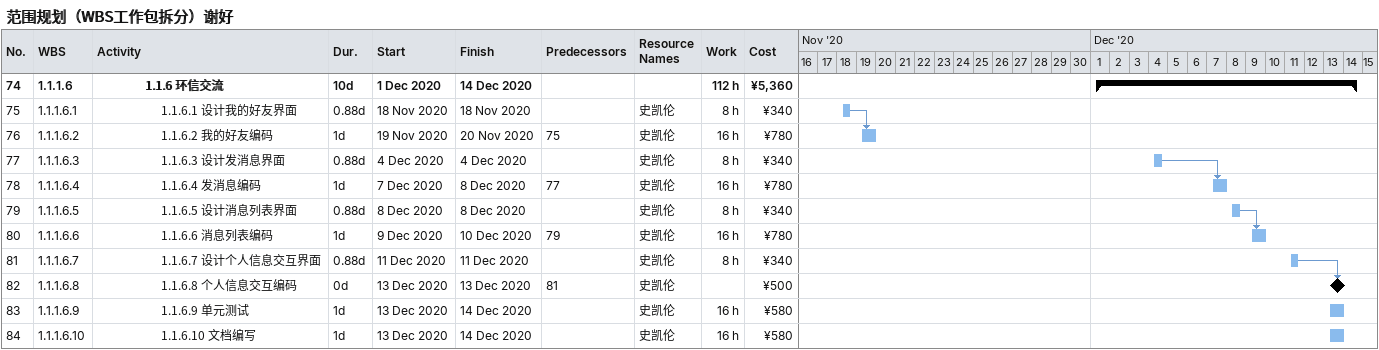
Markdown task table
范围规划（WBS工作包拆分）谢好

| ID | WBS | Task | Duration | Start | Finish | Predecessors | Resources | Work (h) | Cost (¥) |
|---|---|---|---|---|---|---|---|---|---|
| 74 | 1.1.1.6 | **1.1.6 环信交流** | 10d | 2020-12-01 | 2020-12-14 |  |  | 112 | 5360 |
| 75 | 1.1.1.6.1 | 1.1.6.1 设计我的好友界面 | 0.88d | 2020-11-18 | 2020-11-18 |  | 史凯伦 | 8 | 340 |
| 76 | 1.1.1.6.2 | 1.1.6.2 我的好友编码 | 1d | 2020-11-19 | 2020-11-20 | 75 | 史凯伦 | 16 | 780 |
| 77 | 1.1.1.6.3 | 1.1.6.3 设计发消息界面 | 0.88d | 2020-12-04 | 2020-12-04 |  | 史凯伦 | 8 | 340 |
| 78 | 1.1.1.6.4 | 1.1.6.4 发消息编码 | 1d | 2020-12-07 | 2020-12-08 | 77 | 史凯伦 | 16 | 780 |
| 79 | 1.1.1.6.5 | 1.1.6.5 设计消息列表界面 | 0.88d | 2020-12-08 | 2020-12-08 |  | 史凯伦 | 8 | 340 |
| 80 | 1.1.1.6.6 | 1.1.6.6 消息列表编码 | 1d | 2020-12-09 | 2020-12-10 | 79 | 史凯伦 | 16 | 780 |
| 81 | 1.1.1.6.7 | 1.1.6.7 设计个人信息交互界面 | 0.88d | 2020-12-11 | 2020-12-11 |  | 史凯伦 | 8 | 340 |
| 82 | 1.1.1.6.8 | 1.1.6.8 个人信息交互编码 | 0d | 2020-12-13 | 2020-12-13 | 81 | 史凯伦 |  | 500 |
| 83 | 1.1.1.6.9 | 1.1.6.9 单元测试 | 1d | 2020-12-13 | 2020-12-14 |  | 史凯伦 | 16 | 580 |
| 84 | 1.1.1.6.10 | 1.1.6.10 文档编写 | 1d | 2020-12-13 | 2020-12-14 |  | 史凯伦 | 16 | 580 |
